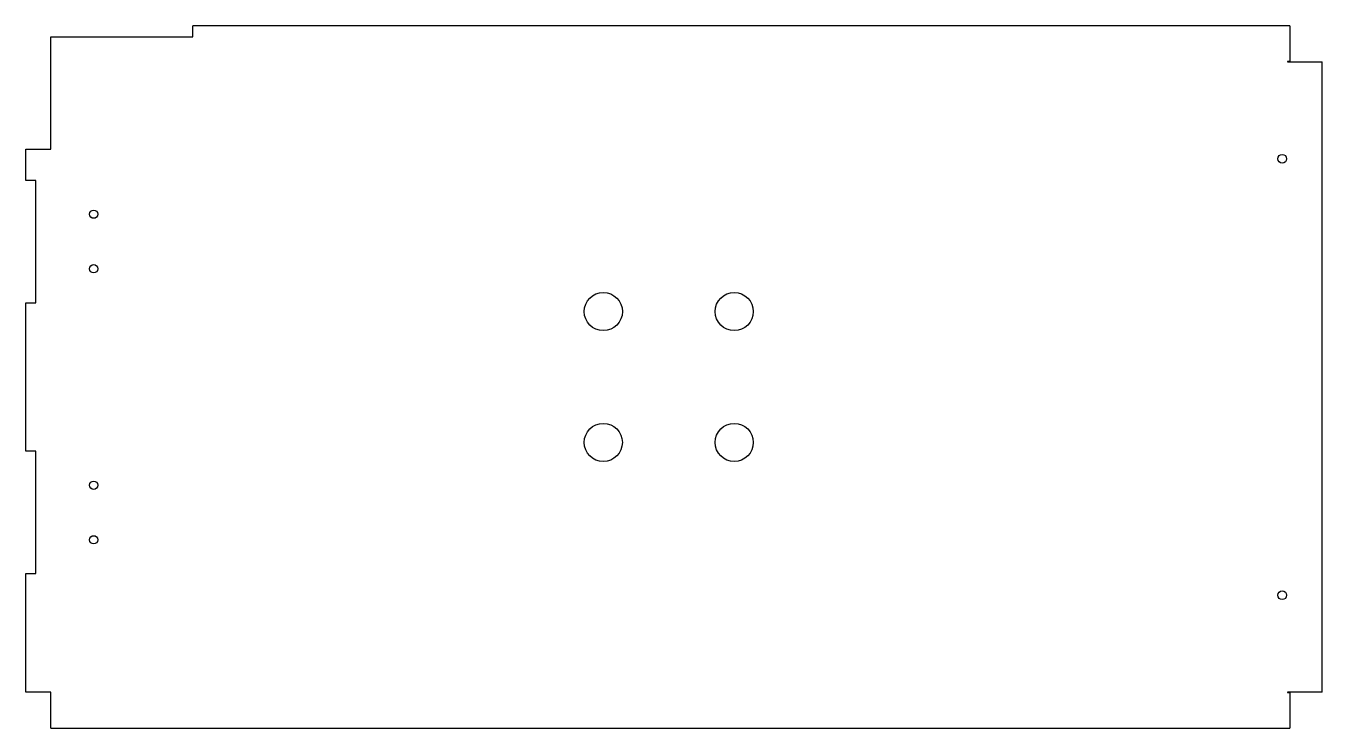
# Model space of a CAD drawing. Header units: inches. Extents: x -14.7 to 15, y -8 to 8.
import ezdxf

# ---------------------------------------------------------------- set-up
doc = ezdxf.new("R2010")
doc.units = ezdxf.units.IN
doc.header["$MEASUREMENT"] = 0

msp = doc.modelspace()

# ---------------------------------------------------------------- linework, layer by layer
at = {"color": 7, "linetype": 'Continuous', "lineweight": 25}
for p, q in [((-10.905, 7.792), (-10.905, 8.042)), ((14.235, 8.042), (-10.905, 8.042)), ((14.235, 8.042), (14.235, 7.231)), ((-14.155, 5.22), (-14.155, 7.792)), ((-14.155, 7.792), (-10.905, 7.792)), ((14.235, 7.231), (14.184, 7.231)), ((14.184, 7.231), (14.184, 7.22)), ((14.184, 7.22), (14.977, 7.22)), ((14.977, -7.22), (14.977, 7.22)), ((-14.727, 4.5), (-14.727, 5.22)), ((-14.727, 5.22), (-14.155, 5.22)), ((-14.497, 4.5), (-14.727, 4.5)), ((-14.497, 1.7), (-14.497, 4.5)), ((-14.727, -1.7), (-14.727, 1.7)), ((-14.727, 1.7), (-14.497, 1.7)), ((-14.497, -1.7), (-14.727, -1.7)), ((-14.497, -4.5), (-14.497, -1.7)), ((-14.727, -7.22), (-14.727, -4.5)), ((-14.727, -4.5), (-14.497, -4.5)), ((-14.155, -7.22), (-14.727, -7.22)), ((-14.155, -8.042), (-14.155, -7.22)), ((14.977, -7.22), (14.184, -7.22)), ((14.184, -7.22), (14.184, -7.231)), ((14.184, -7.231), (14.235, -7.231)), ((14.235, -7.231), (14.235, -8.042)), ((-14.155, -8.042), (14.235, -8.042))]:
    msp.add_line(p, q, dxfattribs=at)
for centre, radius in [((14.065, 5), 0.1), ((-13.175, 3.73), 0.095), ((-13.175, 2.48), 0.095), ((-1.495, 1.5), 0.438), ((1.505, 1.5), 0.438), ((-1.495, -1.5), 0.437), ((1.505, -1.5), 0.438), ((-13.175, -2.48), 0.095), ((-13.175, -3.73), 0.095), ((14.065, -5), 0.1)]:
    msp.add_circle(centre, radius, dxfattribs=at)

doc.saveas('drawing.dxf')
